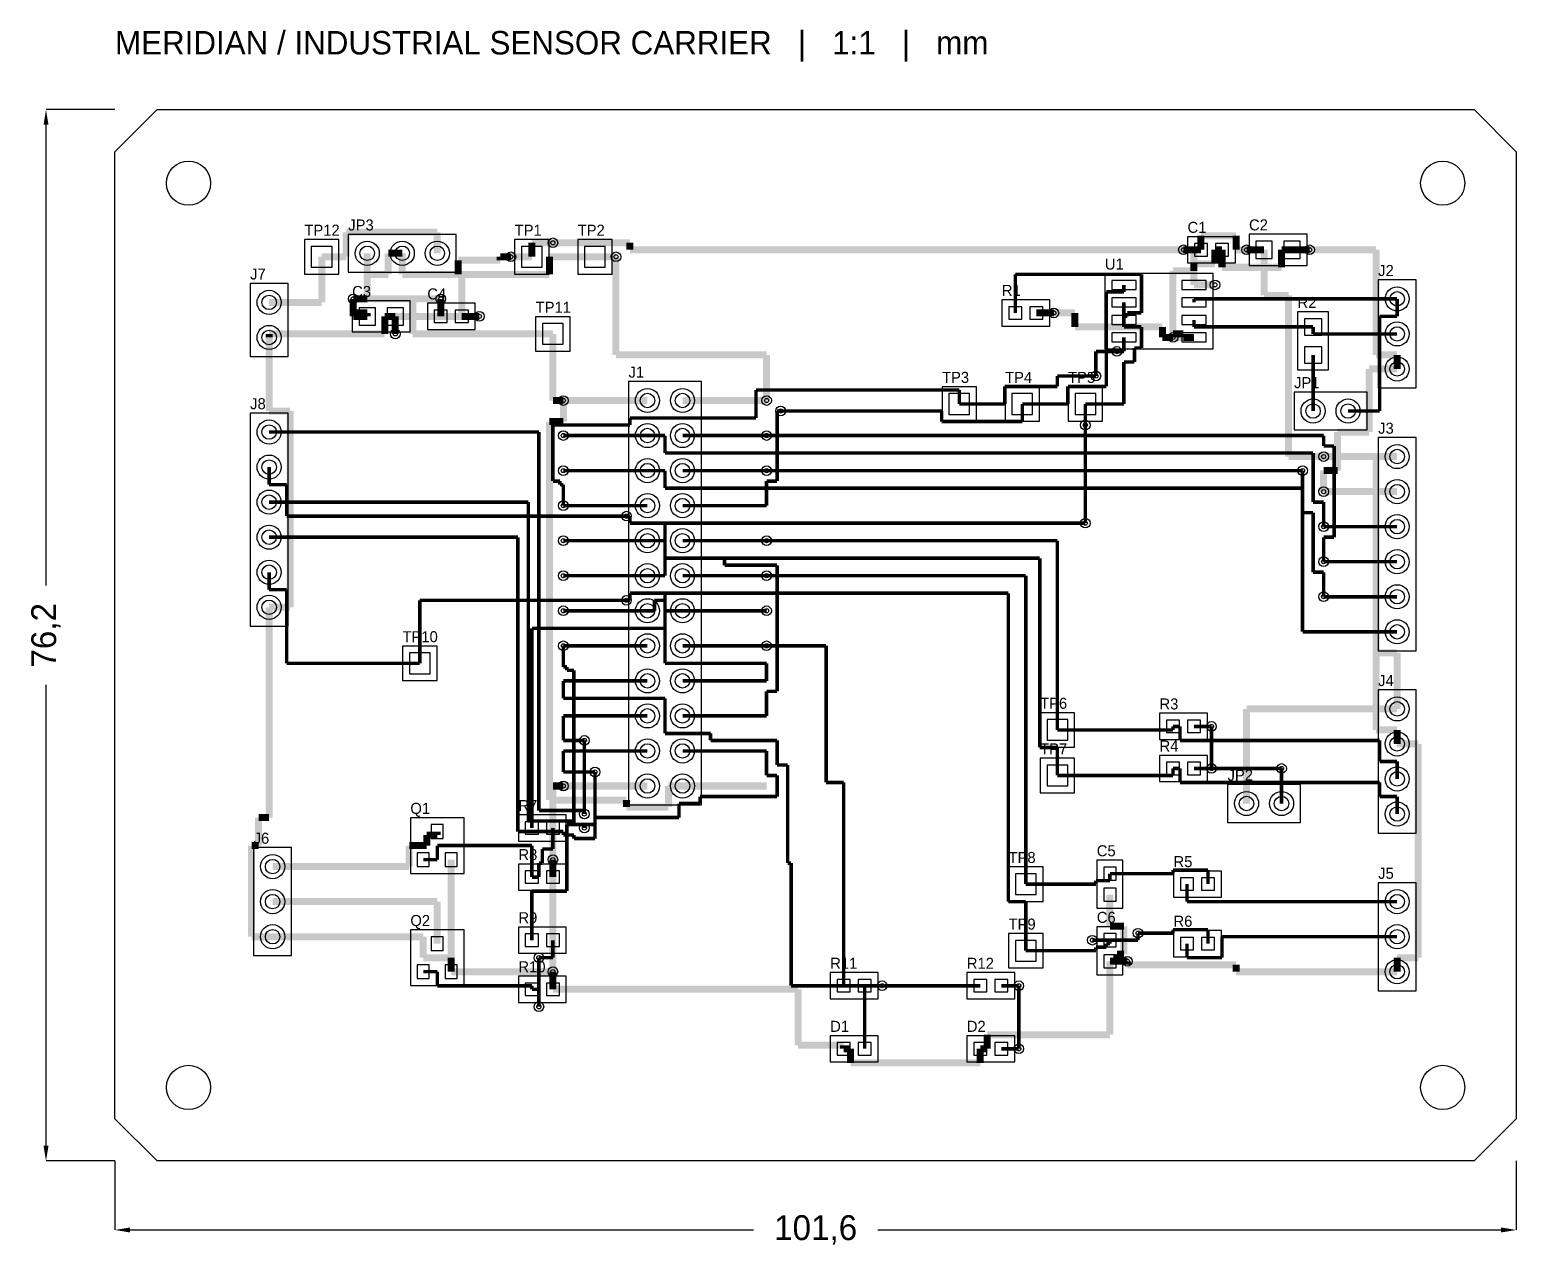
# Model space of a CAD drawing. Header units: millimetres. Extents: x -6 to 102, y -6 to 82.
import ezdxf

# ---------------------------------------------------------------- set-up
doc = ezdxf.new("R2010")
doc.units = ezdxf.units.MM
for name, color, linetype in [('COMPONENT_OUTLINES', 8, 'Continuous'), ('DIMENSIONS', 6, 'Continuous'), ('EDGE_CUTS', 7, 'Continuous'), ('L1_FRONT_SIGNAL', 30, 'Continuous'), ('L2_GROUND_ROUTE', 92, 'Continuous'), ('L3_SUPPLY_ROUTE', 151, 'Continuous'), ('L4_BACK_SIGNAL', 210, 'Continuous'), ('MOUNTING_NPTH', 1, 'Continuous'), ('PLATED_DRILL', 7, 'Continuous'), ('PLATED_PAD', 2, 'Continuous'), ('REFERENCE_LABELS', 7, 'Continuous'), ('SMD_LANDS', 34, 'Continuous'), ('VIA_ANNULUS', 151, 'Continuous')]:
    doc.layers.add(name, color=color, linetype=linetype)
doc.dimstyles.get("Standard").update_dxf_attribs({"dimtxt": 2.5, "dimasz": 2.5, "dimexe": 1.25, "dimexo": 0.625, "dimtad": 1, "dimcen": 2.5, "dimazin": 3, "dimtfac": 1, "dimtmove": 0, "dimatfit": 3})

# ---------------------------------------------------------------- blocks, each defined once
blk = doc.blocks.new('_CLOSEDFILLED')
at = {"color": 0, "linetype": 'BYBLOCK'}
blk.add_solid([(-1, 0.164), (0, 0), (-1, -0.164)], dxfattribs=at)
blk = doc.blocks.new('*D1')
for p, q in [((0, 0), (0, -5)), ((101.6, 0), (101.6, -5)), ((1.1, -5), (46.3, -5)), ((55.3, -5), (100.5, -5))]:
    blk.add_line(p, q)
at = {"layer": 'Defpoints'}
for p in [(0, 0), (101.6, 0), (0, -5)]:
    blk.add_point(p, dxfattribs=at)
at = {"layer": 'DIMENSIONS', "xscale": 1.1, "yscale": 1.1, "rotation": 180}
blk.add_blockref('_CLOSEDFILLED', (0, -5), dxfattribs=at)
at = {"layer": 'DIMENSIONS', "xscale": 1.1, "yscale": 1.1}
blk.add_blockref('_CLOSEDFILLED', (101.6, -5), dxfattribs=at)
at = {"layer": 'DIMENSIONS', "insert": (50.8, -5), "char_height": 1.8, "attachment_point": 5}
blk.add_mtext('101,6', dxfattribs=at)
blk = doc.blocks.new('*D2')
for p, q in [((0, 76.2), (-5, 76.2)), ((-5, 41.7), (-5, 75.1)), ((-5, 1.1), (-5, 34.5)), ((0, 0), (-5, 0))]:
    blk.add_line(p, q)
at = {"layer": 'Defpoints'}
for p in [(0, 76.2), (-5, 0), (0, 0)]:
    blk.add_point(p, dxfattribs=at)
at = {"layer": 'DIMENSIONS', "xscale": 1.1, "yscale": 1.1}
for p, rotation in [((-5, 76.2), 90), ((-5, 0), 270)]:
    blk.add_blockref('_CLOSEDFILLED', p, dxfattribs=dict(at, rotation=rotation))
at = {"layer": 'DIMENSIONS', "insert": (-5, 38.1), "char_height": 1.8, "attachment_point": 5, "rotation": 90}
blk.add_mtext('76,2', dxfattribs=at)

msp = doc.modelspace()

# ---------------------------------------------------------------- linework, layer by layer
at = {"layer": 'COMPONENT_OUTLINES'}
for points in [[(16.913, 64.411), (24.743, 64.411), (24.743, 67.161), (16.913, 67.161)], [(77.765, 65.09), (81.239, 65.09), (81.239, 66.99), (77.765, 66.99)], [(82.222, 64.915), (86.434, 64.915), (86.434, 67.165), (82.222, 67.165)], [(13.736, 64.282), (16.236, 64.282), (16.236, 66.782), (13.736, 66.782)], [(28.976, 64.282), (31.476, 64.282), (31.476, 66.782), (28.976, 66.782)], [(33.548, 64.282), (36.048, 64.282), (36.048, 66.782), (33.548, 66.782)], [(9.801, 58.315), (12.551, 58.315), (12.551, 63.605), (9.801, 63.605)], [(71.772, 58.865), (79.612, 58.865), (79.612, 64.325), (71.772, 64.325)], [(91.589, 56.029), (94.339, 56.029), (94.339, 63.859), (91.589, 63.859)], [(17.198, 60.089), (21.41, 60.089), (21.41, 62.339), (17.198, 62.339)], [(22.647, 60.264), (26.121, 60.264), (26.121, 62.164), (22.647, 62.164)], [(64.303, 60.518), (67.777, 60.518), (67.777, 62.418), (64.303, 62.418)], [(85.743, 57.33), (87.993, 57.33), (87.993, 61.542), (85.743, 61.542)], [(30.5, 58.694), (33, 58.694), (33, 61.194), (30.5, 61.194)], [(37.233, 25.803), (42.523, 25.803), (42.523, 56.493), (37.233, 56.493)], [(59.964, 53.614), (62.464, 53.614), (62.464, 56.114), (59.964, 56.114)], [(64.536, 53.614), (67.036, 53.614), (67.036, 56.114), (64.536, 56.114)], [(69.108, 53.614), (71.608, 53.614), (71.608, 56.114), (69.108, 56.114)], [(85.493, 52.981), (90.783, 52.981), (90.783, 55.731), (85.493, 55.731)], [(9.801, 38.757), (12.551, 38.757), (12.551, 54.207), (9.801, 54.207)], [(91.589, 36.979), (94.339, 36.979), (94.339, 52.429), (91.589, 52.429)], [(20.848, 34.818), (23.348, 34.818), (23.348, 37.318), (20.848, 37.318)], [(91.589, 23.771), (94.339, 23.771), (94.339, 34.141), (91.589, 34.141)], [(67.076, 29.992), (69.576, 29.992), (69.576, 32.492), (67.076, 32.492)], [(75.733, 30.546), (79.207, 30.546), (79.207, 32.446), (75.733, 32.446)], [(67.076, 26.69), (69.576, 26.69), (69.576, 29.19), (67.076, 29.19)], [(75.733, 27.498), (79.207, 27.498), (79.207, 29.398), (75.733, 29.398)], [(80.667, 24.533), (85.957, 24.533), (85.957, 27.283), (80.667, 27.283)], [(21.417, 20.844), (25.319, 20.844), (25.319, 24.876), (21.417, 24.876)], [(29.251, 23.18), (32.725, 23.18), (32.725, 25.08), (29.251, 25.08)], [(10.055, 14.881), (12.805, 14.881), (12.805, 22.711), (10.055, 22.711)], [(71.186, 18.329), (73.086, 18.329), (73.086, 21.803), (71.186, 21.803)], [(29.251, 19.624), (32.725, 19.624), (32.725, 21.524), (29.251, 21.524)], [(64.79, 18.816), (67.29, 18.816), (67.29, 21.316), (64.79, 21.316)], [(76.749, 19.116), (80.223, 19.116), (80.223, 21.016), (76.749, 21.016)], [(91.589, 12.341), (94.339, 12.341), (94.339, 20.171), (91.589, 20.171)], [(21.417, 12.716), (25.319, 12.716), (25.319, 16.748), (21.417, 16.748)], [(29.251, 15.052), (32.725, 15.052), (32.725, 16.952), (29.251, 16.952)], [(64.79, 13.99), (67.29, 13.99), (67.29, 16.49), (64.79, 16.49)], [(71.186, 13.503), (73.086, 13.503), (73.086, 16.977), (71.186, 16.977)], [(76.749, 14.798), (80.223, 14.798), (80.223, 16.698), (76.749, 16.698)], [(29.251, 11.496), (32.725, 11.496), (32.725, 13.396), (29.251, 13.396)], [(51.857, 11.75), (55.331, 11.75), (55.331, 13.65), (51.857, 13.65)], [(61.763, 11.75), (65.237, 11.75), (65.237, 13.65), (61.763, 13.65)], [(51.857, 7.178), (55.331, 7.178), (55.331, 9.078), (51.857, 9.078)], [(61.763, 7.178), (65.237, 7.178), (65.237, 9.078), (61.763, 9.078)]]:
    msp.add_lwpolyline(points, close=True, dxfattribs=at)
at = {"layer": 'EDGE_CUTS'}
msp.add_lwpolyline([(3.048, 76.2), (98.552, 76.2), (101.6, 73.152), (101.6, 3.048), (98.552, 0), (3.048, 0), (0, 3.048), (0, 73.152)], close=True, dxfattribs=at)
at = {"layer": 'L1_FRONT_SIGNAL'}
for points, const_width in [([(16.764, 65.532), (16.764, 67.31)], 0.508), ([(16.764, 67.31), (23.368, 67.31)], 0.508), ([(23.368, 67.31), (23.368, 65.786)], 0.508), ([(81.28, 67.056), (78.74, 67.056)], 0.508), ([(78.74, 67.056), (78.74, 66.04)], 0.508), ([(81.28, 66.04), (81.28, 67.056)], 0.508), ([(14.986, 62.23), (14.986, 65.532)], 0.508), ([(14.986, 65.532), (16.764, 65.532)], 0.508), ([(18.288, 62.484), (18.288, 65.786)], 0.508), ([(30.226, 65.532), (28.702, 65.532)], 0.508), ([(31.75, 66.548), (30.226, 66.548)], 0.508), ([(30.226, 66.548), (30.226, 65.532)], 0.508), ([(34.798, 65.532), (31.496, 65.532)], 0.508), ([(31.496, 65.532), (31.496, 64.262)], 0.508), ([(36.322, 65.532), (34.798, 65.532)], 0.508), ([(78.74, 66.04), (77.47, 66.04)], 0.508), ([(78.74, 66.04), (77.47, 66.04)], 0.508), ([(80.264, 66.04), (79.756, 66.04)], 0.508), ([(79.756, 66.04), (79.756, 65.024)], 0.508), ([(80.264, 64.77), (80.264, 66.04)], 0.508), ([(83.312, 66.04), (81.28, 66.04)], 0.508), ([(82.042, 66.04), (83.312, 66.04)], 0.508), ([(85.344, 66.04), (84.582, 66.04)], 0.508), ([(84.582, 66.04), (84.582, 64.77)], 0.508), ([(86.614, 66.04), (85.344, 66.04)], 0.508), ([(78.232, 64.516), (76.708, 64.516)], 0.508), ([(76.708, 64.516), (76.708, 59.944)], 0.508), ([(79.756, 65.024), (78.232, 65.024)], 0.508), ([(78.232, 65.024), (78.232, 64.516)], 0.508), ([(84.582, 64.77), (80.264, 64.77)], 0.508), ([(31.496, 64.262), (25.146, 64.262)], 0.508), ([(25.146, 64.262), (25.146, 61.214)], 0.508), ([(74.422, 64.262), (65.278, 64.262)], 0.254), ([(65.278, 64.262), (65.278, 61.468)], 0.254), ([(73.152, 62.992), (73.152, 63.5)], 0.254), ([(74.422, 61.468), (74.422, 64.262)], 0.254), ([(79.756, 63.5), (78.232, 63.5)], 0.508), ([(17.272, 62.484), (17.272, 61.468)], 0.508), ([(17.272, 61.214), (17.272, 62.484)], 0.508), ([(21.59, 62.484), (18.288, 62.484)], 0.508), ([(21.59, 59.944), (21.59, 62.484)], 0.508), ([(23.622, 62.484), (23.622, 61.214)], 0.508), ([(71.882, 56.134), (71.882, 62.992)], 0.254), ([(71.882, 62.992), (73.152, 62.992)], 0.254), ([(92.964, 62.484), (78.232, 62.484)], 0.254), ([(78.232, 62.484), (78.232, 62.23)], 0.254), ([(11.176, 62.23), (14.986, 62.23)], 0.508), ([(17.272, 61.468), (18.288, 61.468)], 0.508), ([(18.288, 61.214), (17.272, 61.214)], 0.508), ([(18.288, 61.468), (18.288, 61.214)], 0.508), ([(20.32, 61.214), (19.558, 61.214)], 0.508), ([(19.558, 61.214), (19.558, 59.944)], 0.508), ([(20.32, 59.944), (20.32, 61.214)], 0.508), ([(25.146, 61.214), (26.416, 61.214)], 0.508), ([(68.072, 61.468), (66.802, 61.468)], 0.508), ([(73.152, 60.96), (73.152, 62.23)], 0.254), ([(73.406, 61.214), (73.406, 61.468)], 0.254), ([(73.406, 61.468), (74.422, 61.468)], 0.254), ([(73.152, 60.96), (73.152, 61.214)], 0.254), ([(73.152, 61.214), (73.406, 61.214)], 0.254), ([(73.152, 60.452), (73.152, 60.96)], 0.254), ([(74.422, 60.452), (73.152, 60.452)], 0.254), ([(74.422, 58.928), (74.422, 60.452)], 0.254), ([(78.232, 60.452), (78.232, 60.96)], 0.254), ([(86.868, 60.452), (78.232, 60.452)], 0.254), ([(86.868, 59.944), (86.868, 60.452)], 0.254), ([(19.558, 59.944), (11.176, 59.944)], 0.508), ([(11.176, 59.944), (11.176, 59.69)], 0.508), ([(31.75, 59.944), (21.59, 59.944)], 0.508), ([(31.75, 55.118), (31.75, 59.944)], 0.508), ([(73.152, 58.674), (73.152, 59.69)], 0.254), ([(76.708, 59.944), (77.47, 59.944)], 0.508), ([(78.232, 59.69), (76.708, 59.69)], 0.508), ([(77.47, 59.944), (77.47, 59.69)], 0.508), ([(77.47, 59.69), (78.232, 59.69)], 0.508), ([(92.964, 59.944), (86.868, 59.944)], 0.254), ([(72.644, 58.674), (73.152, 58.674)], 0.254), ([(73.914, 57.912), (73.914, 58.928)], 0.254), ([(73.914, 58.928), (74.422, 58.928)], 0.254), ([(86.868, 54.356), (86.868, 58.42)], 0.254), ([(73.152, 54.864), (73.152, 57.912)], 0.254), ([(73.152, 57.912), (73.914, 57.912)], 0.254), ([(64.516, 54.864), (64.516, 56.134)], 0.254), ([(64.516, 56.134), (68.326, 56.134)], 0.254), ([(68.326, 56.134), (68.326, 56.896)], 0.254), ([(68.326, 56.896), (71.12, 56.896)], 0.254), ([(69.088, 54.864), (69.088, 56.134)], 0.254), ([(69.088, 56.134), (71.882, 56.134)], 0.254), ([(32.512, 55.118), (31.75, 55.118)], 0.508), ([(46.482, 53.848), (46.482, 55.88)], 0.254), ([(46.482, 55.88), (61.214, 55.88)], 0.254), ([(61.214, 55.88), (61.214, 54.864)], 0.254), ([(61.214, 54.864), (64.516, 54.864)], 0.254), ([(65.786, 53.594), (65.786, 54.864)], 0.254), ([(65.786, 54.864), (69.088, 54.864)], 0.254), ([(70.358, 53.34), (70.358, 54.864)], 0.254), ([(70.358, 54.864), (73.152, 54.864)], 0.254), ([(37.338, 53.34), (37.338, 53.848)], 0.254), ([(37.338, 53.848), (46.482, 53.848)], 0.254), ([(48.26, 54.356), (59.944, 54.356)], 0.254), ([(59.944, 54.356), (59.944, 53.594)], 0.254), ([(31.75, 49.276), (31.75, 53.34)], 0.254), ([(31.75, 53.34), (37.338, 53.34)], 0.254), ([(59.944, 53.594), (65.786, 53.594)], 0.254), ([(32.512, 52.578), (39.878, 52.578)], 0.254), ([(39.878, 52.578), (39.878, 51.308)], 0.254), ([(47.244, 52.578), (87.63, 52.578)], 0.254), ([(87.63, 52.578), (87.63, 51.816)], 0.254), ([(87.63, 51.816), (88.392, 51.816)], 0.254), ([(88.392, 51.816), (88.392, 45.212)], 0.254), ([(39.878, 51.308), (86.868, 51.308)], 0.254), ([(86.868, 51.308), (86.868, 47.752)], 0.254), ([(11.176, 49.022), (11.176, 50.292)], 0.254), ([(32.512, 50.038), (39.878, 50.038)], 0.254), ([(39.878, 50.038), (39.878, 48.768)], 0.254), ([(47.244, 50.038), (86.106, 50.038)], 0.254), ([(12.446, 49.022), (11.176, 49.022)], 0.254), ([(12.446, 46.736), (12.446, 49.022)], 0.254), ([(32.258, 49.276), (31.75, 49.276)], 0.254), ([(32.258, 49.022), (32.258, 49.276)], 0.254), ([(32.512, 49.022), (32.258, 49.022)], 0.254), ([(32.512, 47.498), (32.512, 49.022)], 0.254), ([(39.878, 48.768), (86.106, 48.768)], 0.254), ([(86.106, 48.768), (86.106, 46.99)], 0.254), ([(86.868, 47.752), (87.63, 47.752)], 0.254), ([(87.63, 47.752), (87.63, 45.974)], 0.254), ([(37.084, 46.736), (12.446, 46.736)], 0.254), ([(39.878, 44.958), (39.878, 46.228)], 0.254), ([(39.878, 46.228), (70.358, 46.228)], 0.254), ([(86.106, 46.99), (86.868, 46.99)], 0.254), ([(86.868, 46.99), (86.868, 42.672)], 0.254), ([(88.392, 45.212), (87.63, 45.212)], 0.254), ([(87.63, 45.212), (87.63, 43.434)], 0.254), ([(32.512, 44.958), (39.878, 44.958)], 0.254), ([(47.244, 44.958), (68.326, 44.958)], 0.254), ([(68.326, 44.958), (68.326, 31.242)], 0.254), ([(39.878, 42.418), (39.878, 43.688)], 0.254), ([(39.878, 43.688), (67.056, 43.688)], 0.254), ([(67.056, 43.688), (67.056, 29.972)], 0.254), ([(11.176, 41.402), (11.176, 42.672)], 0.254), ([(32.512, 42.418), (39.878, 42.418)], 0.254), ([(47.244, 42.418), (66.04, 42.418)], 0.254), ([(66.04, 42.418), (66.04, 20.066)], 0.254), ([(86.868, 42.672), (87.63, 42.672)], 0.254), ([(87.63, 42.672), (87.63, 40.894)], 0.254), ([(12.446, 41.402), (11.176, 41.402)], 0.254), ([(12.446, 36.068), (12.446, 41.402)], 0.254), ([(39.878, 40.64), (39.878, 41.148)], 0.254), ([(39.878, 41.148), (64.77, 41.148)], 0.254), ([(64.77, 41.148), (64.77, 18.796)], 0.254), ([(37.084, 40.64), (22.098, 40.64)], 0.254), ([(22.098, 40.64), (22.098, 36.068)], 0.254), ([(32.512, 39.878), (39.116, 39.878)], 0.254), ([(39.116, 39.878), (39.116, 40.64)], 0.254), ([(39.116, 40.64), (39.878, 40.64)], 0.254), ([(47.244, 39.878), (39.878, 39.878)], 0.254), ([(39.878, 39.878), (39.878, 38.608)], 0.254), ([(39.878, 38.608), (30.226, 38.608)], 0.254), ([(30.226, 38.608), (30.226, 24.13)], 0.254), ([(32.512, 37.338), (32.512, 35.814)], 0.254), ([(47.244, 37.338), (51.562, 37.338)], 0.254), ([(51.562, 37.338), (51.562, 27.432)], 0.254), ([(22.098, 36.068), (12.446, 36.068)], 0.254), ([(32.512, 35.814), (32.766, 35.814)], 0.254), ([(32.766, 35.814), (32.766, 35.56)], 0.254), ([(32.766, 35.56), (33.274, 35.56)], 0.254), ([(33.274, 35.56), (33.274, 24.384)], 0.254), ([(68.326, 31.242), (76.708, 31.242)], 0.254), ([(76.708, 31.242), (76.708, 31.496)], 0.254), ([(76.708, 31.496), (77.216, 31.496)], 0.254), ([(77.216, 31.496), (77.216, 30.48)], 0.254), ([(79.502, 31.496), (78.232, 31.496)], 0.254), ([(34.036, 30.48), (34.036, 25.146)], 0.254), ([(77.216, 30.48), (91.694, 30.48)], 0.254), ([(91.694, 30.48), (91.694, 28.956)], 0.254), ([(67.056, 29.972), (68.326, 29.972)], 0.254), ([(68.326, 29.972), (68.326, 27.94)], 0.254), ([(34.798, 28.194), (34.798, 24.384)], 0.254), ([(68.326, 27.94), (76.708, 27.94)], 0.254), ([(76.708, 27.94), (76.708, 28.448)], 0.254), ([(76.708, 28.448), (77.216, 28.448)], 0.254), ([(77.216, 28.448), (77.216, 27.432)], 0.254), ([(84.582, 28.448), (78.232, 28.448)], 0.254), ([(78.232, 28.448), (79.502, 28.448)], 0.254), ([(91.694, 28.956), (92.964, 28.956)], 0.254), ([(92.964, 28.956), (92.964, 27.686)], 0.254), ([(51.562, 27.432), (52.832, 27.432)], 0.254), ([(52.832, 27.432), (52.832, 12.7)], 0.254), ([(77.216, 27.432), (91.694, 27.432)], 0.254), ([(91.694, 27.432), (91.694, 26.416)], 0.254), ([(91.694, 26.416), (92.964, 26.416)], 0.254), ([(92.964, 26.416), (92.964, 25.146)], 0.254), ([(22.606, 22.86), (22.606, 23.622)], 0.508), ([(22.606, 23.622), (23.368, 23.622)], 0.508), ([(23.368, 23.622), (23.368, 23.876)], 0.508), ([(31.75, 22.606), (31.75, 24.13)], 0.254), ([(33.274, 24.384), (32.766, 24.384)], 0.254), ([(32.766, 24.384), (32.766, 19.558)], 0.254), ([(34.798, 24.384), (34.036, 24.384)], 0.254), ([(34.036, 24.384), (34.036, 24.13)], 0.254), ([(21.336, 21.336), (21.336, 22.86)], 0.508), ([(21.336, 22.86), (22.606, 22.86)], 0.508), ([(23.368, 21.844), (23.368, 22.86)], 0.254), ([(23.368, 22.86), (30.226, 22.86)], 0.254), ([(30.226, 22.86), (30.226, 20.574)], 0.254), ([(30.988, 21.59), (30.988, 22.606)], 0.254), ([(30.988, 22.606), (31.75, 22.606)], 0.254), ([(11.43, 21.336), (21.336, 21.336)], 0.508), ([(22.352, 21.844), (23.368, 21.844)], 0.254), ([(24.384, 13.716), (24.384, 21.844)], 0.508), ([(30.734, 20.574), (30.734, 21.59)], 0.254), ([(30.734, 21.59), (30.988, 21.59)], 0.254), ([(31.75, 21.844), (31.75, 20.574)], 0.508), ([(31.75, 20.574), (31.75, 21.844)], 0.508), ([(30.226, 20.574), (30.734, 20.574)], 0.254), ([(72.136, 20.32), (72.136, 20.828)], 0.254), ([(72.136, 20.828), (76.708, 20.828)], 0.254), ([(76.708, 20.828), (76.708, 21.082)], 0.254), ([(76.708, 21.082), (79.248, 21.082)], 0.254), ([(79.248, 21.082), (79.248, 20.066)], 0.254), ([(32.766, 19.558), (30.226, 19.558)], 0.254), ([(30.226, 19.558), (30.226, 16.002)], 0.254), ([(66.04, 20.066), (71.12, 20.066)], 0.254), ([(71.12, 20.066), (71.12, 20.32)], 0.254), ([(71.12, 20.32), (72.136, 20.32)], 0.254), ([(72.136, 17.018), (72.136, 19.304)], 0.508), ([(77.724, 18.796), (77.724, 20.066)], 0.254), ([(11.43, 18.796), (23.368, 18.796)], 0.508), ([(23.368, 18.796), (23.368, 15.748)], 0.508), ([(64.77, 18.796), (66.04, 18.796)], 0.254), ([(66.04, 18.796), (66.04, 15.24)], 0.254), ([(92.964, 18.796), (77.724, 18.796)], 0.254), ([(73.152, 17.018), (72.136, 17.018)], 0.508), ([(73.152, 14.986), (73.152, 17.018)], 0.508), ([(11.43, 16.256), (22.352, 16.256)], 0.508), ([(22.352, 16.256), (22.352, 14.732)], 0.508), ([(74.168, 16.51), (76.708, 16.51)], 0.254), ([(76.708, 16.51), (76.708, 16.764)], 0.254), ([(76.708, 16.764), (79.248, 16.764)], 0.254), ([(79.248, 16.764), (79.248, 15.748)], 0.254), ([(92.964, 16.256), (80.264, 16.256)], 0.254), ([(80.264, 16.256), (80.264, 14.732)], 0.254), ([(31.75, 14.732), (31.75, 16.002)], 0.254), ([(66.04, 15.24), (71.12, 15.24)], 0.254), ([(72.136, 16.002), (70.866, 16.002)], 0.254), ([(71.12, 15.24), (71.12, 15.494)], 0.254), ([(71.12, 15.494), (71.882, 15.494)], 0.254), ([(71.882, 15.494), (71.882, 15.748)], 0.254), ([(71.882, 15.748), (72.136, 15.748)], 0.254), ([(72.136, 15.748), (72.136, 16.002)], 0.254), ([(72.644, 14.478), (72.644, 14.986)], 0.508), ([(72.644, 14.986), (73.152, 14.986)], 0.508), ([(77.724, 14.732), (77.724, 15.748)], 0.254), ([(22.352, 14.732), (24.384, 14.732)], 0.508), ([(24.384, 14.732), (24.384, 13.716)], 0.508), ([(30.734, 14.732), (31.75, 14.732)], 0.254), ([(72.136, 9.144), (72.136, 14.478)], 0.508), ([(72.136, 14.478), (72.644, 14.478)], 0.508), ([(72.136, 14.478), (73.406, 14.478)], 0.508), ([(80.264, 14.732), (77.724, 14.732)], 0.254), ([(22.352, 13.716), (23.368, 13.716)], 0.254), ([(23.368, 13.716), (23.368, 12.7)], 0.254), ([(24.384, 13.716), (31.75, 13.716)], 0.508), ([(31.75, 13.716), (31.75, 12.446)], 0.508), ([(31.75, 12.446), (31.75, 13.716)], 0.508), ([(23.368, 12.7), (30.226, 12.7)], 0.254), ([(30.226, 12.7), (30.226, 12.446)], 0.254), ([(30.226, 12.446), (30.734, 12.446)], 0.254), ([(30.734, 12.446), (30.734, 11.176)], 0.254), ([(31.75, 12.446), (49.53, 12.446)], 0.508), ([(49.53, 12.446), (49.53, 8.382)], 0.508), ([(54.356, 12.7), (54.356, 8.128)], 0.254), ([(55.626, 12.7), (62.738, 12.7)], 0.254), ([(64.262, 12.7), (65.532, 12.7)], 0.254), ([(49.53, 8.382), (52.832, 8.382)], 0.508), ([(52.832, 8.382), (52.832, 8.128)], 0.508), ([(63.246, 8.128), (63.246, 9.144)], 0.508), ([(63.246, 9.144), (72.136, 9.144)], 0.508), ([(52.832, 8.128), (53.34, 8.128)], 0.508), ([(53.34, 8.128), (53.34, 7.112)], 0.508), ([(62.738, 7.112), (62.738, 8.128)], 0.508), ([(62.738, 8.128), (63.246, 8.128)], 0.508), ([(65.532, 8.128), (64.262, 8.128)], 0.254), ([(53.34, 7.112), (62.738, 7.112)], 0.508)]:
    msp.add_lwpolyline(points, dxfattribs=dict(at, const_width=const_width))
at = {"layer": 'L2_GROUND_ROUTE', "const_width": 0.508}
for points in [[(36.322, 58.42), (36.322, 65.532)], [(91.44, 66.04), (86.614, 66.04)], [(91.44, 58.42), (91.44, 66.04)], [(26.416, 61.214), (20.32, 61.214)], [(20.32, 61.214), (20.32, 59.944)], [(69.596, 61.468), (68.072, 61.468)], [(69.596, 60.452), (69.596, 61.468)], [(75.946, 60.452), (69.596, 60.452)], [(75.946, 59.69), (75.946, 60.452)], [(11.176, 59.69), (11.176, 54.356)], [(76.708, 59.69), (75.946, 59.69)], [(47.244, 58.42), (36.322, 58.42)], [(47.244, 55.118), (47.244, 58.42)], [(92.964, 58.42), (91.44, 58.42)], [(92.964, 57.404), (92.964, 58.42)], [(90.932, 52.832), (90.932, 57.404)], [(90.932, 57.404), (92.964, 57.404)], [(11.176, 54.356), (12.7, 54.356)], [(12.7, 54.356), (12.7, 40.132)], [(88.646, 50.038), (88.646, 52.832)], [(88.646, 52.832), (90.932, 52.832)], [(87.63, 48.514), (87.63, 50.038)], [(87.63, 50.038), (88.646, 50.038)], [(91.44, 48.514), (87.63, 48.514)], [(91.44, 31.242), (91.44, 48.514)], [(12.7, 40.132), (11.176, 40.132)], [(11.176, 40.132), (11.176, 24.892)], [(92.964, 31.242), (91.44, 31.242)], [(92.964, 30.226), (92.964, 31.242)], [(94.488, 30.226), (92.964, 30.226)], [(94.488, 14.732), (94.488, 30.226)], [(31.75, 21.844), (31.75, 27.178)], [(31.75, 27.178), (32.512, 27.178)], [(11.176, 24.892), (10.414, 24.892)], [(10.414, 24.892), (10.414, 22.86)], [(10.414, 22.86), (9.906, 22.86)], [(9.906, 22.86), (9.906, 16.256)], [(31.75, 13.716), (31.75, 21.844)], [(9.906, 16.256), (11.43, 16.256)], [(73.406, 14.478), (73.406, 14.224)], [(73.406, 14.224), (81.28, 14.224)], [(81.28, 14.224), (81.28, 13.716)], [(92.964, 13.716), (92.964, 14.732)], [(92.964, 14.732), (94.488, 14.732)], [(81.28, 13.716), (92.964, 13.716)]]:
    msp.add_lwpolyline(points, dxfattribs=at)
at = {"layer": 'L3_SUPPLY_ROUTE', "const_width": 0.508}
for points in [[(20.828, 65.786), (19.812, 65.786)], [(19.812, 65.786), (19.812, 64.262)], [(20.828, 64.262), (20.828, 65.786)], [(28.702, 65.532), (27.94, 65.532)], [(27.94, 65.532), (27.94, 65.278)], [(37.338, 66.548), (31.75, 66.548)], [(37.338, 66.04), (37.338, 66.548)], [(77.47, 66.04), (37.338, 66.04)], [(77.47, 66.04), (78.232, 66.04)], [(78.232, 66.04), (78.232, 63.5)], [(83.312, 66.04), (82.042, 66.04)], [(83.312, 62.738), (83.312, 66.04)], [(27.94, 65.278), (24.892, 65.278)], [(24.892, 65.278), (24.892, 64.262)], [(19.812, 64.262), (18.288, 64.262)], [(18.288, 64.262), (18.288, 62.484)], [(24.892, 64.262), (20.828, 64.262)], [(78.232, 63.5), (79.756, 63.5)], [(18.288, 62.484), (17.272, 62.484)], [(17.272, 62.484), (23.622, 62.484)], [(85.09, 62.738), (83.312, 62.738)], [(85.09, 51.054), (85.09, 62.738)], [(87.63, 51.054), (85.09, 51.054)], [(87.63, 51.054), (91.44, 51.054)], [(91.44, 51.054), (91.44, 36.83)], [(91.44, 36.83), (92.964, 36.83)], [(92.964, 36.83), (92.964, 32.766)], [(92.964, 32.766), (82.042, 32.766)], [(82.042, 32.766), (82.042, 25.908)]]:
    msp.add_lwpolyline(points, dxfattribs=at)
at = {"layer": 'L4_BACK_SIGNAL'}
for points, const_width in [([(92.964, 62.484), (92.964, 61.214)], 0.254), ([(92.964, 61.214), (91.694, 61.214)], 0.254), ([(91.694, 61.214), (91.694, 54.356)], 0.254), ([(71.12, 56.896), (71.12, 58.674)], 0.254), ([(71.12, 58.674), (72.644, 58.674)], 0.254), ([(38.608, 55.118), (32.512, 55.118)], 0.508), ([(32.512, 55.118), (32.512, 53.594)], 0.508), ([(41.148, 55.118), (47.244, 55.118)], 0.508), ([(48.006, 49.276), (48.006, 54.356)], 0.254), ([(48.006, 54.356), (48.26, 54.356)], 0.254), ([(91.694, 54.356), (89.408, 54.356)], 0.254), ([(30.734, 52.832), (11.176, 52.832)], 0.254), ([(30.734, 25.4), (30.734, 52.832)], 0.254), ([(32.512, 53.594), (31.496, 53.594)], 0.508), ([(31.496, 53.594), (31.496, 26.162)], 0.508), ([(70.358, 46.228), (70.358, 53.34)], 0.254), ([(38.608, 52.578), (32.512, 52.578)], 0.254), ([(41.148, 52.578), (47.244, 52.578)], 0.254), ([(92.964, 51.054), (87.63, 51.054)], 0.508), ([(38.608, 50.038), (32.512, 50.038)], 0.254), ([(41.148, 50.038), (47.244, 50.038)], 0.254), ([(86.106, 50.038), (86.106, 38.354)], 0.254), ([(47.244, 47.498), (47.244, 49.276)], 0.254), ([(47.244, 49.276), (48.006, 49.276)], 0.254), ([(92.964, 48.514), (87.63, 48.514)], 0.508), ([(29.972, 47.752), (11.176, 47.752)], 0.254), ([(29.972, 24.638), (29.972, 47.752)], 0.254), ([(38.608, 47.498), (32.512, 47.498)], 0.254), ([(41.148, 47.498), (47.244, 47.498)], 0.254), ([(37.338, 46.736), (37.084, 46.736)], 0.254), ([(37.338, 46.228), (37.338, 46.736)], 0.254), ([(39.878, 46.228), (37.338, 46.228)], 0.254), ([(39.878, 43.688), (39.878, 46.228)], 0.254), ([(29.21, 45.212), (11.176, 45.212)], 0.254), ([(29.21, 23.876), (29.21, 45.212)], 0.254), ([(92.964, 45.974), (87.63, 45.974)], 0.254), ([(38.608, 44.958), (32.512, 44.958)], 0.254), ([(41.148, 44.958), (47.244, 44.958)], 0.254), ([(44.196, 43.688), (39.878, 43.688)], 0.254), ([(44.196, 43.18), (44.196, 43.688)], 0.254), ([(48.006, 43.18), (44.196, 43.18)], 0.254), ([(48.006, 34.036), (48.006, 43.18)], 0.254), ([(92.964, 43.434), (87.63, 43.434)], 0.254), ([(38.608, 42.418), (32.512, 42.418)], 0.254), ([(41.148, 42.418), (47.244, 42.418)], 0.254), ([(39.878, 41.148), (37.338, 41.148)], 0.254), ([(37.338, 41.148), (37.338, 40.64)], 0.254), ([(39.878, 36.068), (39.878, 41.148)], 0.254), ([(92.964, 40.894), (87.63, 40.894)], 0.254), ([(38.608, 39.878), (32.512, 39.878)], 0.254), ([(37.338, 40.64), (37.084, 40.64)], 0.254), ([(41.148, 39.878), (47.244, 39.878)], 0.254), ([(86.106, 38.354), (87.63, 38.354)], 0.254), ([(92.964, 38.354), (87.63, 38.354)], 0.254), ([(38.608, 37.338), (32.512, 37.338)], 0.254), ([(41.148, 37.338), (47.244, 37.338)], 0.254), ([(47.244, 36.068), (39.878, 36.068)], 0.254), ([(47.244, 34.798), (47.244, 36.068)], 0.254), ([(38.608, 34.798), (32.512, 34.798)], 0.254), ([(32.512, 34.798), (32.512, 33.528)], 0.254), ([(41.148, 34.798), (47.244, 34.798)], 0.254), ([(32.512, 33.528), (39.878, 33.528)], 0.254), ([(39.878, 33.528), (39.878, 30.988)], 0.254), ([(47.244, 32.258), (47.244, 34.036)], 0.254), ([(47.244, 34.036), (48.006, 34.036)], 0.254), ([(38.608, 32.258), (32.512, 32.258)], 0.254), ([(32.512, 32.258), (32.512, 30.48)], 0.254), ([(41.148, 32.258), (47.244, 32.258)], 0.254), ([(79.502, 28.448), (79.502, 31.496)], 0.254), ([(32.512, 30.48), (34.036, 30.48)], 0.254), ([(39.878, 30.988), (43.18, 30.988)], 0.254), ([(43.18, 30.988), (43.18, 30.48)], 0.254), ([(43.18, 30.48), (48.006, 30.48)], 0.254), ([(48.006, 30.48), (48.006, 28.702)], 0.254), ([(38.608, 29.718), (32.512, 29.718)], 0.254), ([(32.512, 29.718), (32.512, 28.194)], 0.254), ([(41.148, 29.718), (47.244, 29.718)], 0.254), ([(47.244, 29.718), (47.244, 27.94)], 0.254), ([(32.512, 28.194), (34.798, 28.194)], 0.254), ([(47.244, 27.94), (48.006, 27.94)], 0.254), ([(48.006, 28.702), (48.768, 28.702)], 0.254), ([(48.006, 27.94), (48.006, 26.416)], 0.254), ([(48.768, 28.702), (48.768, 21.59)], 0.254), ([(84.582, 25.908), (84.582, 28.448)], 0.254), ([(38.608, 27.178), (32.512, 27.178)], 0.508), ([(40.132, 25.654), (40.132, 27.178)], 0.508), ([(40.132, 27.178), (47.244, 27.178)], 0.508), ([(41.148, 27.178), (47.244, 27.178)], 0.508), ([(31.496, 26.162), (37.084, 26.162)], 0.508), ([(37.084, 26.162), (37.084, 25.654)], 0.508), ([(37.084, 25.654), (40.132, 25.654)], 0.508), ([(42.418, 25.908), (40.894, 25.908)], 0.254), ([(40.894, 25.908), (40.894, 24.892)], 0.254), ([(48.006, 26.416), (42.418, 26.416)], 0.254), ([(42.418, 26.416), (42.418, 25.908)], 0.254), ([(34.036, 25.4), (30.734, 25.4)], 0.254), ([(34.036, 25.146), (34.036, 25.4)], 0.254), ([(40.894, 24.892), (34.798, 24.892)], 0.254), ([(34.798, 24.892), (34.798, 23.368)], 0.254), ([(32.512, 23.876), (29.21, 23.876)], 0.254), ([(33.274, 24.638), (29.972, 24.638)], 0.254), ([(32.512, 23.622), (32.512, 23.876)], 0.254), ([(33.274, 23.622), (32.512, 23.622)], 0.254), ([(33.274, 24.384), (33.274, 24.638)], 0.254), ([(34.036, 24.384), (33.274, 24.384)], 0.254), ([(33.274, 23.368), (33.274, 23.622)], 0.254), ([(34.036, 24.13), (34.036, 24.384)], 0.254), ([(34.798, 23.368), (33.274, 23.368)], 0.254), ([(48.768, 21.59), (49.022, 21.59)], 0.254), ([(49.022, 21.59), (49.022, 12.7)], 0.254), ([(74.168, 16.002), (74.168, 16.51)], 0.254), ([(70.866, 16.002), (74.168, 16.002)], 0.254), ([(30.734, 11.176), (30.734, 14.732)], 0.254), ([(49.022, 12.7), (55.626, 12.7)], 0.254), ([(65.532, 12.7), (65.532, 8.128)], 0.254)]:
    msp.add_lwpolyline(points, dxfattribs=dict(at, const_width=const_width))
at = {"layer": 'MOUNTING_NPTH'}
for centre in [(5.334, 70.866), (96.266, 70.866), (5.334, 5.334), (96.266, 5.334)]:
    msp.add_circle(centre, 1.6, dxfattribs=at)
at = {"layer": 'PLATED_DRILL'}
for centre, radius in [((18.288, 65.786), 0.525), ((20.828, 65.786), 0.525), ((23.368, 65.786), 0.525), ((31.75, 66.548), 0.15), ((77.47, 66.04), 0.15), ((82.042, 66.04), 0.15), ((86.614, 66.04), 0.15), ((28.702, 65.532), 0.15), ((36.322, 65.532), 0.15), ((79.756, 63.5), 0.15), ((11.176, 62.23), 0.525), ((17.272, 62.484), 0.15), ((23.622, 62.484), 0.15), ((92.964, 62.484), 0.525), ((68.072, 61.468), 0.15), ((26.416, 61.214), 0.15), ((92.964, 59.944), 0.525), ((11.176, 59.69), 0.525), ((20.32, 59.944), 0.15), ((76.708, 59.69), 0.15), ((72.644, 58.674), 0.15), ((92.964, 57.404), 0.525), ((71.12, 56.896), 0.15), ((32.512, 55.118), 0.15), ((38.608, 55.118), 0.525), ((41.148, 55.118), 0.525), ((47.244, 55.118), 0.15), ((48.26, 54.356), 0.15), ((86.868, 54.356), 0.525), ((89.408, 54.356), 0.525), ((11.176, 52.832), 0.525), ((38.608, 52.578), 0.525), ((41.148, 52.578), 0.525), ((70.358, 53.34), 0.15), ((32.512, 52.578), 0.15), ((47.244, 52.578), 0.15), ((11.176, 50.292), 0.525), ((87.63, 51.054), 0.15), ((92.964, 51.054), 0.525), ((32.512, 50.038), 0.15), ((38.608, 50.038), 0.525), ((41.148, 50.038), 0.525), ((47.244, 50.038), 0.15), ((86.106, 50.038), 0.15), ((87.63, 48.514), 0.15), ((92.964, 48.514), 0.525), ((11.176, 47.752), 0.525), ((32.512, 47.498), 0.15), ((38.608, 47.498), 0.525), ((41.148, 47.498), 0.525), ((37.084, 46.736), 0.15), ((70.358, 46.228), 0.15), ((92.964, 45.974), 0.525), ((11.176, 45.212), 0.525), ((38.608, 44.958), 0.525), ((41.148, 44.958), 0.525), ((87.63, 45.974), 0.15), ((32.512, 44.958), 0.15), ((47.244, 44.958), 0.15), ((11.176, 42.672), 0.525), ((87.63, 43.434), 0.15), ((92.964, 43.434), 0.525), ((32.512, 42.418), 0.15), ((38.608, 42.418), 0.525), ((41.148, 42.418), 0.525), ((47.244, 42.418), 0.15), ((87.63, 40.894), 0.15), ((92.964, 40.894), 0.525), ((11.176, 40.132), 0.525), ((32.512, 39.878), 0.15), ((37.084, 40.64), 0.15), ((38.608, 39.878), 0.525), ((41.148, 39.878), 0.525), ((47.244, 39.878), 0.15), ((92.964, 38.354), 0.525), ((38.608, 37.338), 0.525), ((41.148, 37.338), 0.525), ((32.512, 37.338), 0.15), ((47.244, 37.338), 0.15), ((38.608, 34.798), 0.525), ((41.148, 34.798), 0.525), ((38.608, 32.258), 0.525), ((41.148, 32.258), 0.525), ((92.964, 32.766), 0.525), ((79.502, 31.496), 0.15), ((34.036, 30.48), 0.15), ((38.608, 29.718), 0.525), ((41.148, 29.718), 0.525), ((92.964, 30.226), 0.525), ((34.798, 28.194), 0.15), ((79.502, 28.448), 0.15), ((84.582, 28.448), 0.15), ((92.964, 27.686), 0.525), ((32.512, 27.178), 0.15), ((38.608, 27.178), 0.525), ((41.148, 27.178), 0.525), ((82.042, 25.908), 0.525), ((84.582, 25.908), 0.525), ((34.036, 25.146), 0.15), ((92.964, 25.146), 0.525), ((34.036, 24.13), 0.15), ((11.43, 21.336), 0.525), ((31.75, 21.844), 0.15), ((11.43, 18.796), 0.525), ((92.964, 18.796), 0.525), ((11.43, 16.256), 0.525), ((74.168, 16.51), 0.15), ((92.964, 16.256), 0.525), ((70.866, 16.002), 0.15), ((30.734, 14.732), 0.15), ((73.406, 14.478), 0.15), ((92.964, 13.716), 0.525), ((31.75, 13.716), 0.15), ((55.626, 12.7), 0.15), ((65.532, 12.7), 0.15), ((30.734, 11.176), 0.15), ((65.532, 8.128), 0.15)]:
    msp.add_circle(centre, radius, dxfattribs=at)
at = {"layer": 'PLATED_PAD'}
for centre in [(18.288, 65.786), (20.828, 65.786), (23.368, 65.786), (11.176, 62.23), (92.964, 62.484), (11.176, 59.69), (92.964, 59.944), (92.964, 57.404), (38.608, 55.118), (41.148, 55.118), (86.868, 54.356), (89.408, 54.356), (11.176, 52.832), (38.608, 52.578), (41.148, 52.578), (92.964, 51.054), (11.176, 50.292), (38.608, 50.038), (41.148, 50.038), (11.176, 47.752), (92.964, 48.514), (38.608, 47.498), (41.148, 47.498), (92.964, 45.974), (11.176, 45.212), (38.608, 44.958), (41.148, 44.958), (92.964, 43.434), (11.176, 42.672), (38.608, 42.418), (41.148, 42.418), (11.176, 40.132), (92.964, 40.894), (38.608, 39.878), (41.148, 39.878), (92.964, 38.354), (38.608, 37.338), (41.148, 37.338), (38.608, 34.798), (41.148, 34.798), (92.964, 32.766), (38.608, 32.258), (41.148, 32.258), (38.608, 29.718), (41.148, 29.718), (92.964, 30.226), (38.608, 27.178), (41.148, 27.178), (92.964, 27.686), (82.042, 25.908), (84.582, 25.908), (92.964, 25.146), (11.43, 21.336), (11.43, 18.796), (92.964, 18.796), (11.43, 16.256), (92.964, 16.256), (92.964, 13.716)]:
    msp.add_circle(centre, 0.875, dxfattribs=at)
at = {"layer": 'SMD_LANDS'}
for points in [[(14.236, 64.782), (15.736, 64.782), (15.736, 66.282), (14.236, 66.282)], [(29.476, 64.782), (30.976, 64.782), (30.976, 66.282), (29.476, 66.282)], [(34.048, 64.782), (35.548, 64.782), (35.548, 66.282), (34.048, 66.282)], [(78.265, 65.59), (79.215, 65.59), (79.215, 66.49), (78.265, 66.49)], [(79.789, 65.59), (80.739, 65.59), (80.739, 66.49), (79.789, 66.49)], [(82.722, 65.415), (83.902, 65.415), (83.902, 66.665), (82.722, 66.665)], [(84.754, 65.415), (85.934, 65.415), (85.934, 66.665), (84.754, 66.665)], [(72.272, 63.175), (74.032, 63.175), (74.032, 63.825), (72.272, 63.825)], [(77.352, 63.175), (79.112, 63.175), (79.112, 63.825), (77.352, 63.825)], [(72.272, 61.905), (74.032, 61.905), (74.032, 62.555), (72.272, 62.555)], [(77.352, 61.905), (79.112, 61.905), (79.112, 62.555), (77.352, 62.555)], [(17.698, 60.589), (18.878, 60.589), (18.878, 61.839), (17.698, 61.839)], [(19.73, 60.589), (20.91, 60.589), (20.91, 61.839), (19.73, 61.839)], [(23.147, 60.764), (24.097, 60.764), (24.097, 61.664), (23.147, 61.664)], [(24.671, 60.764), (25.621, 60.764), (25.621, 61.664), (24.671, 61.664)], [(64.803, 61.018), (65.753, 61.018), (65.753, 61.918), (64.803, 61.918)], [(66.327, 61.018), (67.277, 61.018), (67.277, 61.918), (66.327, 61.918)], [(31, 59.194), (32.5, 59.194), (32.5, 60.694), (31, 60.694)], [(72.272, 60.635), (74.032, 60.635), (74.032, 61.285), (72.272, 61.285)], [(77.352, 60.635), (79.112, 60.635), (79.112, 61.285), (77.352, 61.285)], [(86.243, 59.862), (87.493, 59.862), (87.493, 61.042), (86.243, 61.042)], [(72.272, 59.365), (74.032, 59.365), (74.032, 60.015), (72.272, 60.015)], [(77.352, 59.365), (79.112, 59.365), (79.112, 60.015), (77.352, 60.015)], [(86.243, 57.83), (87.493, 57.83), (87.493, 59.01), (86.243, 59.01)], [(60.464, 54.114), (61.964, 54.114), (61.964, 55.614), (60.464, 55.614)], [(65.036, 54.114), (66.536, 54.114), (66.536, 55.614), (65.036, 55.614)], [(69.608, 54.114), (71.108, 54.114), (71.108, 55.614), (69.608, 55.614)], [(21.348, 35.318), (22.848, 35.318), (22.848, 36.818), (21.348, 36.818)], [(67.576, 30.492), (69.076, 30.492), (69.076, 31.992), (67.576, 31.992)], [(76.233, 31.046), (77.183, 31.046), (77.183, 31.946), (76.233, 31.946)], [(77.757, 31.046), (78.707, 31.046), (78.707, 31.946), (77.757, 31.946)], [(67.576, 27.19), (69.076, 27.19), (69.076, 28.69), (67.576, 28.69)], [(76.233, 27.998), (77.183, 27.998), (77.183, 28.898), (76.233, 28.898)], [(77.757, 27.998), (78.707, 27.998), (78.707, 28.898), (77.757, 28.898)], [(22.933, 23.376), (23.803, 23.376), (23.803, 24.376), (22.933, 24.376)], [(29.751, 23.68), (30.701, 23.68), (30.701, 24.58), (29.751, 24.58)], [(31.275, 23.68), (32.225, 23.68), (32.225, 24.58), (31.275, 24.58)], [(21.917, 21.344), (22.787, 21.344), (22.787, 22.344), (21.917, 22.344)], [(23.949, 21.344), (24.819, 21.344), (24.819, 22.344), (23.949, 22.344)], [(29.751, 20.124), (30.701, 20.124), (30.701, 21.024), (29.751, 21.024)], [(31.275, 20.124), (32.225, 20.124), (32.225, 21.024), (31.275, 21.024)], [(65.29, 19.316), (66.79, 19.316), (66.79, 20.816), (65.29, 20.816)], [(71.686, 20.353), (72.586, 20.353), (72.586, 21.303), (71.686, 21.303)], [(77.249, 19.616), (78.199, 19.616), (78.199, 20.516), (77.249, 20.516)], [(78.773, 19.616), (79.723, 19.616), (79.723, 20.516), (78.773, 20.516)], [(71.686, 18.829), (72.586, 18.829), (72.586, 19.779), (71.686, 19.779)], [(22.933, 15.248), (23.803, 15.248), (23.803, 16.248), (22.933, 16.248)], [(29.751, 15.552), (30.701, 15.552), (30.701, 16.452), (29.751, 16.452)], [(31.275, 15.552), (32.225, 15.552), (32.225, 16.452), (31.275, 16.452)], [(71.686, 15.527), (72.586, 15.527), (72.586, 16.477), (71.686, 16.477)], [(77.249, 15.298), (78.199, 15.298), (78.199, 16.198), (77.249, 16.198)], [(78.773, 15.298), (79.723, 15.298), (79.723, 16.198), (78.773, 16.198)], [(65.29, 14.49), (66.79, 14.49), (66.79, 15.99), (65.29, 15.99)], [(21.917, 13.216), (22.787, 13.216), (22.787, 14.216), (21.917, 14.216)], [(23.949, 13.216), (24.819, 13.216), (24.819, 14.216), (23.949, 14.216)], [(71.686, 14.003), (72.586, 14.003), (72.586, 14.953), (71.686, 14.953)], [(52.357, 12.25), (53.307, 12.25), (53.307, 13.15), (52.357, 13.15)], [(53.881, 12.25), (54.831, 12.25), (54.831, 13.15), (53.881, 13.15)], [(62.263, 12.25), (63.213, 12.25), (63.213, 13.15), (62.263, 13.15)], [(63.787, 12.25), (64.737, 12.25), (64.737, 13.15), (63.787, 13.15)], [(29.751, 11.996), (30.701, 11.996), (30.701, 12.896), (29.751, 12.896)], [(31.275, 11.996), (32.225, 11.996), (32.225, 12.896), (31.275, 12.896)], [(52.357, 7.678), (53.307, 7.678), (53.307, 8.578), (52.357, 8.578)], [(53.881, 7.678), (54.831, 7.678), (54.831, 8.578), (53.881, 8.578)], [(62.263, 7.678), (63.213, 7.678), (63.213, 8.578), (62.263, 8.578)], [(63.787, 7.678), (64.737, 7.678), (64.737, 8.578), (63.787, 8.578)]]:
    msp.add_lwpolyline(points, close=True, dxfattribs=at)
at = {"layer": 'VIA_ANNULUS'}
for centre in [(31.75, 66.548), (28.702, 65.532), (36.322, 65.532), (77.47, 66.04), (82.042, 66.04), (86.614, 66.04), (79.756, 63.5), (17.272, 62.484), (23.622, 62.484), (26.416, 61.214), (68.072, 61.468), (20.32, 59.944), (76.708, 59.69), (72.644, 58.674), (71.12, 56.896), (32.512, 55.118), (47.244, 55.118), (48.26, 54.356), (32.512, 52.578), (47.244, 52.578), (70.358, 53.34), (87.63, 51.054), (32.512, 50.038), (47.244, 50.038), (86.106, 50.038), (87.63, 48.514), (32.512, 47.498), (37.084, 46.736), (70.358, 46.228), (32.512, 44.958), (47.244, 44.958), (87.63, 45.974), (87.63, 43.434), (32.512, 42.418), (47.244, 42.418), (37.084, 40.64), (87.63, 40.894), (32.512, 39.878), (47.244, 39.878), (32.512, 37.338), (47.244, 37.338), (79.502, 31.496), (34.036, 30.48), (34.798, 28.194), (79.502, 28.448), (84.582, 28.448), (32.512, 27.178), (34.036, 25.146), (34.036, 24.13), (31.75, 21.844), (70.866, 16.002), (74.168, 16.51), (30.734, 14.732), (31.75, 13.716), (73.406, 14.478), (55.626, 12.7), (65.532, 12.7), (30.734, 11.176), (65.532, 8.128)]:
    msp.add_circle(centre, 0.35, dxfattribs=at)

# ---------------------------------------------------------------- texts
at = {"layer": 'REFERENCE_LABELS'}
for s, height, p in [('MERIDIAN / INDUSTRIAL SENSOR CARRIER   |   1:1   |   mm', 1.7, (0, 80.2)), ('JP3', 0.8, (16.913, 67.441)), ('C1', 0.8, (77.765, 67.27)), ('C2', 0.8, (82.222, 67.445)), ('TP12', 0.8, (13.736, 67.062)), ('TP1', 0.8, (28.976, 67.062)), ('TP2', 0.8, (33.548, 67.062)), ('J7', 0.8, (9.801, 63.885)), ('U1', 0.8, (71.772, 64.605)), ('J2', 0.8, (91.589, 64.139)), ('C3', 0.8, (17.198, 62.619)), ('C4', 0.8, (22.647, 62.444)), ('R1', 0.8, (64.303, 62.698)), ('R2', 0.8, (85.743, 61.822)), ('TP11', 0.8, (30.5, 61.474)), ('J1', 0.8, (37.233, 56.773)), ('TP3', 0.8, (59.964, 56.394)), ('TP4', 0.8, (64.536, 56.394)), ('TP5', 0.8, (69.108, 56.394)), ('JP1', 0.8, (85.493, 56.011)), ('J8', 0.8, (9.801, 54.487)), ('J3', 0.8, (91.589, 52.709)), ('TP10', 0.8, (20.848, 37.598)), ('J4', 0.8, (91.589, 34.421)), ('TP6', 0.8, (67.076, 32.772)), ('R3', 0.8, (75.733, 32.726)), ('TP7', 0.8, (67.076, 29.47)), ('R4', 0.8, (75.733, 29.678)), ('JP2', 0.8, (80.667, 27.563)), ('Q1', 0.8, (21.417, 25.156)), ('R7', 0.8, (29.251, 25.36)), ('J6', 0.8, (10.055, 22.991)), ('C5', 0.8, (71.186, 22.083)), ('R8', 0.8, (29.251, 21.804)), ('TP8', 0.8, (64.79, 21.596)), ('R5', 0.8, (76.749, 21.296)), ('J5', 0.8, (91.589, 20.451)), ('Q2', 0.8, (21.417, 17.028)), ('R9', 0.8, (29.251, 17.232)), ('TP9', 0.8, (64.79, 16.77)), ('C6', 0.8, (71.186, 17.257)), ('R6', 0.8, (76.749, 16.978)), ('R10', 0.8, (29.251, 13.676)), ('R11', 0.8, (51.857, 13.93)), ('R12', 0.8, (61.763, 13.93)), ('D1', 0.8, (51.857, 9.358)), ('D2', 0.8, (61.763, 9.358))]:
    msp.add_text(s, height=height, dxfattribs=at).set_placement(p)

# ---------------------------------------------------------------- dimensions: what is measured, and where the dimension line sits
at = {"layer": 'DIMENSIONS'}
dim = msp.add_linear_dim(base=(-5, 0), p1=(0, 0), p2=(0, 76.2), angle=90, dimstyle='Standard', override={"dimtxt": 1.8, "dimasz": 1.1}, dxfattribs=at)
dim.commit()
dim.dimension.update_dxf_attribs({"geometry": '*D2', "text_midpoint": (-5, 38.1)})
dim = msp.add_linear_dim(base=(0, -5), p1=(0, 0), p2=(101.6, 0), dimstyle='Standard', override={"dimtxt": 1.8, "dimasz": 1.1}, dxfattribs=at)
dim.commit()
dim.dimension.update_dxf_attribs({"geometry": '*D1', "text_midpoint": (50.8, -5)})

doc.saveas('drawing.dxf')
